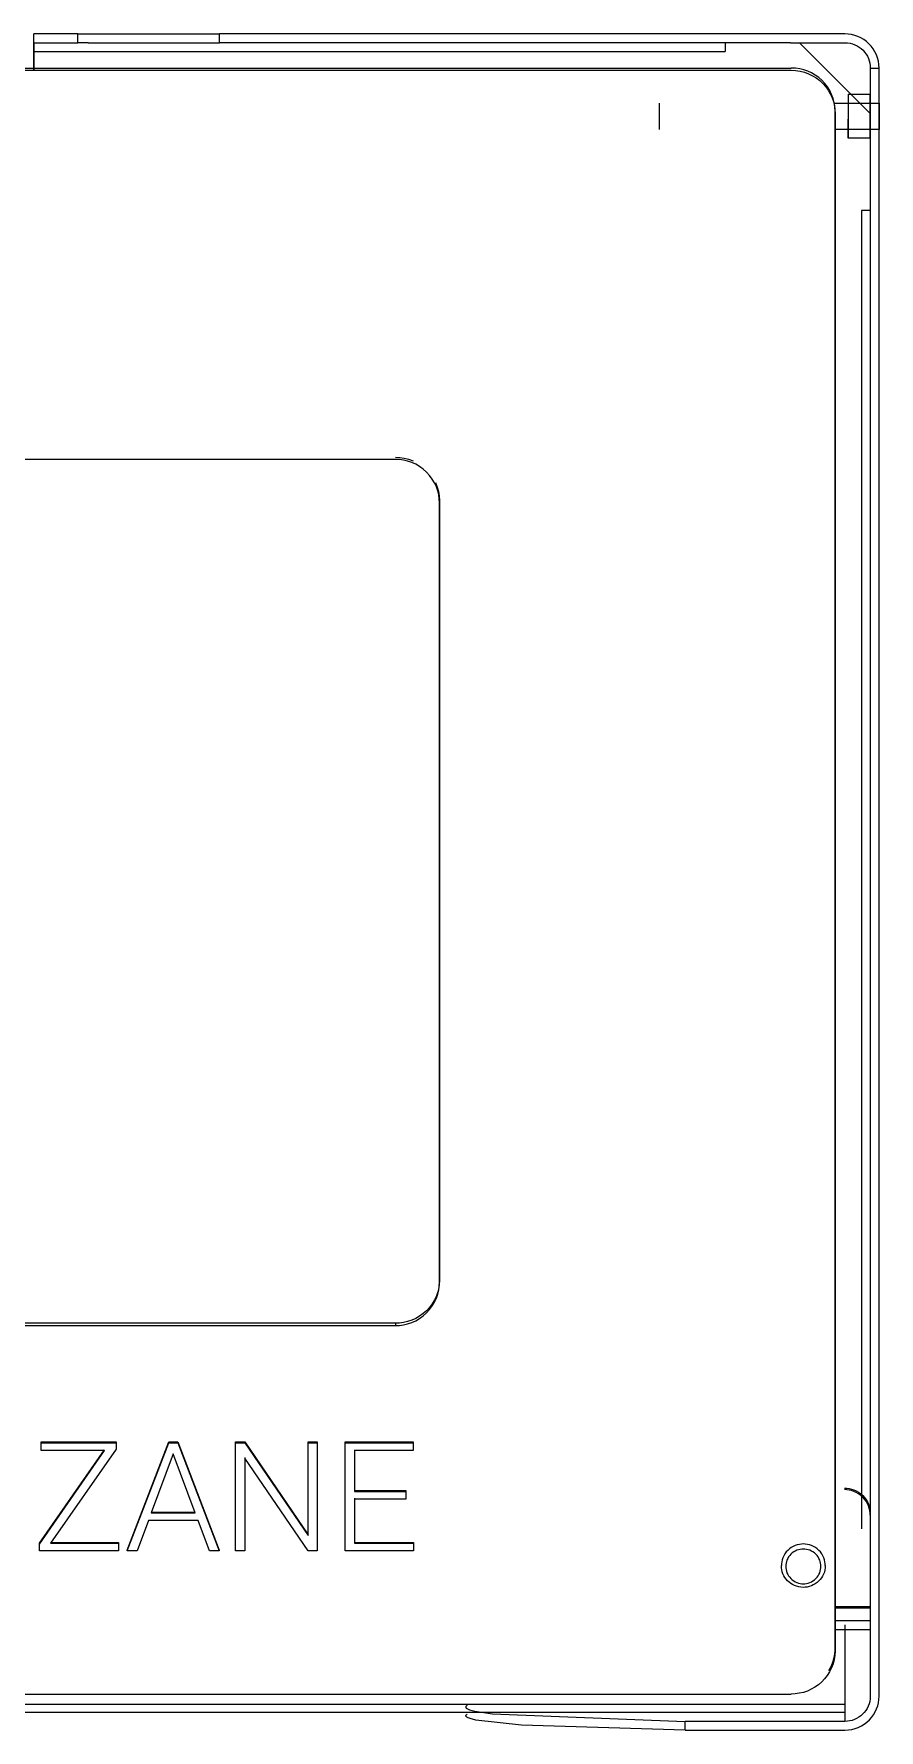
# Model space of a CAD drawing. Header units: millimetres. Extents: x 10366 to 28454, y 24552 to 29702.
# Drawn here: x 18193 to 18385.3, y 26669.4 to 27055.3 of the extents above; entities that cross this region are included whole.
import ezdxf

# ---------------------------------------------------------------- set-up
doc = ezdxf.new("R2010")
doc.units = ezdxf.units.MM
doc.header["$LTSCALE"] = 3
doc.layers.add('DomyÅ›lny', color=7, linetype='Continuous')

msp = doc.modelspace()

# ---------------------------------------------------------------- linework, layer by layer
at = {"layer": 'DomyÅ›lny'}
for p, q in [((18193.02, 27053.32), (18193.02, 27055.32)), ((18203.02, 27053.32), (18203.02, 27055.32)), ((18203.02, 27055.32), (18235.26, 27055.32)), ((18235.26, 27053.32), (18235.26, 27055.32)), ((18377.5, 27055.32), (18235.26, 27055.32)), ((18193.02, 27051.32), (18193.02, 27053.32)), ((18193.02, 27047.06), (18193.02, 27053.32)), ((18193.02, 27053.32), (18193.02, 27047.06)), ((18205.37, 27053.32), (18203.02, 27053.32)), ((18205.37, 27053.32), (18235.26, 27053.32)), ((18365.14, 27053.32), (18235.26, 27053.32)), ((18350.26, 27053.32), (18350.26, 27051.32)), ((18365.14, 27053.32), (18377.5, 27053.32)), ((18367.14, 27053.32), (18383.26, 27037.2)), ((18378.56, 27041.9), (18367.14, 27053.32)), ((18005.26, 27047.56), (18365.26, 27047.56)), ((18193.02, 27051.32), (18350.26, 27051.32)), ((18383.26, 27047.56), (18385.26, 27047.56)), ((18383.26, 27047.56), (18383.26, 26677.06)), ((18385.26, 26677.06), (18385.26, 27047.56)), ((18005.26, 27047.06), (18365.26, 27047.06)), ((18378.26, 27041.59), (18383.26, 27041.59)), ((18374.96, 27039.59), (18385.26, 27039.59)), ((18375.26, 26687.92), (18375.26, 27037.71)), ((18375.26, 27037.2), (18375.26, 26687.42)), ((18378.26, 27039.59), (18383.26, 27039.59)), ((18385.26, 27033.59), (18375.26, 27033.59)), ((18383.26, 27033.59), (18378.26, 27033.59)), ((18383.26, 27031.59), (18378.26, 27031.59)), ((18383.26, 27015.17), (18381.26, 27015.17)), ((18381.26, 27015.17), (18381.26, 26715.17)), ((18275.26, 26958.5), (18095.26, 26958.5)), ((18285.26, 26949.16), (18285.26, 26771.77)), ((18285.26, 26771.26), (18285.26, 26948.65)), ((18285.26, 26771.77), (18285.26, 26771.26)), ((18275.26, 26761.92), (18095.26, 26761.92)), ((18275.26, 26761.92), (18275.26, 26761.41)), ((18095.26, 26761.41), (18275.26, 26761.41)), ((18194.69, 26733.15), (18194.69, 26734.93)), ((18194.69, 26734.93), (18211.69, 26734.93)), ((18211.69, 26734.93), (18211.69, 26733.44)), ((18214.25, 26710.29), (18223.71, 26734.93)), ((18223.71, 26734.93), (18225.72, 26734.93)), ((18225.72, 26734.93), (18235.18, 26710.29)), ((18238.86, 26710.29), (18238.86, 26734.93)), ((18238.86, 26734.93), (18240.99, 26734.93)), ((18240.99, 26734.93), (18255.37, 26713.83)), ((18255.37, 26713.83), (18255.37, 26734.93)), ((18255.37, 26734.93), (18257.47, 26734.93)), ((18257.47, 26734.93), (18257.47, 26710.29)), ((18263.82, 26710.29), (18263.82, 26734.93)), ((18263.82, 26734.93), (18279.29, 26734.93)), ((18279.29, 26734.93), (18279.29, 26733.15)), ((18194.25, 26711.87), (18209.08, 26733.15)), ((18194.25, 26711.7), (18209.08, 26732.98)), ((18194.69, 26732.98), (18194.69, 26734.76)), ((18194.69, 26734.76), (18211.69, 26734.76)), ((18209.08, 26732.98), (18194.69, 26732.98)), ((18211.69, 26733.27), (18196.81, 26711.88)), ((18211.69, 26734.76), (18211.69, 26733.27)), ((18214.25, 26710.12), (18223.71, 26734.76)), ((18224.71, 26732.22), (18219.69, 26718.8)), ((18223.71, 26734.76), (18225.72, 26734.76)), ((18229.72, 26718.8), (18224.71, 26732.22)), ((18225.72, 26734.76), (18235.18, 26710.12)), ((18238.86, 26710.12), (18238.86, 26734.76)), ((18238.86, 26734.76), (18240.99, 26734.76)), ((18240.99, 26734.76), (18255.37, 26713.66)), ((18240.99, 26731.38), (18240.99, 26710.29)), ((18255.36, 26710.12), (18240.99, 26731.21)), ((18240.99, 26731.21), (18240.99, 26710.12)), ((18255.37, 26734.76), (18257.47, 26734.76)), ((18255.37, 26713.66), (18255.37, 26734.76)), ((18257.47, 26734.76), (18257.47, 26710.12)), ((18263.82, 26710.12), (18263.82, 26734.76)), ((18263.82, 26734.76), (18279.29, 26734.76)), ((18265.93, 26733.15), (18265.93, 26723.86)), ((18279.29, 26732.98), (18265.93, 26732.98)), ((18265.93, 26732.98), (18265.93, 26723.69)), ((18279.29, 26734.76), (18279.29, 26732.98)), ((18265.93, 26723.86), (18277.63, 26723.86)), ((18265.93, 26723.69), (18277.63, 26723.69)), ((18277.63, 26723.86), (18277.63, 26722.1)), ((18277.63, 26723.69), (18277.63, 26721.93)), ((18265.93, 26722.1), (18265.93, 26712.05)), ((18277.63, 26721.93), (18265.93, 26721.93)), ((18265.93, 26721.93), (18265.93, 26711.88)), ((18219.04, 26717.03), (18216.47, 26710.12)), ((18230.39, 26717.03), (18219.04, 26717.03)), ((18219.69, 26718.97), (18229.72, 26718.97)), ((18219.69, 26718.8), (18229.72, 26718.8)), ((18232.98, 26710.12), (18230.39, 26717.03)), ((18194.25, 26710.29), (18194.25, 26711.87)), ((18196.81, 26712.05), (18212.24, 26712.05)), ((18196.81, 26711.88), (18212.24, 26711.88)), ((18212.24, 26712.05), (18212.24, 26710.29)), ((18212.24, 26711.88), (18212.24, 26710.12)), ((18265.93, 26712.05), (18279.38, 26712.05)), ((18265.93, 26711.88), (18279.38, 26711.88)), ((18279.38, 26712.05), (18279.38, 26710.29)), ((18279.38, 26711.88), (18279.38, 26710.12)), ((18194.25, 26710.12), (18194.25, 26711.7)), ((18212.24, 26710.12), (18194.25, 26710.12)), ((18216.47, 26710.12), (18214.25, 26710.12)), ((18235.18, 26710.12), (18232.98, 26710.12)), ((18240.99, 26710.12), (18238.86, 26710.12)), ((18257.47, 26710.12), (18255.36, 26710.12)), ((18279.38, 26710.12), (18263.82, 26710.12)), ((18383.25, 26697.42), (18375.26, 26697.42)), ((18383.25, 26697.08), (18375.26, 26697.08)), ((18383.25, 26694.19), (18375.26, 26694.19)), ((18383.25, 26694.19), (18375.26, 26694.19)), ((18383.25, 26692.2), (18375.26, 26692.2)), ((18383.25, 26692.19), (18375.26, 26692.19)), ((18377.5, 26691.27), (18377.5, 26671.35)), ((18377.5, 26691.2), (18377.5, 26675.23)), ((18375.26, 26687.42), (18375.26, 26687.92)), ((18005.26, 26677.56), (18365.26, 26677.56)), ((17993.01, 26675.23), (18377.5, 26675.23)), ((18377.5, 26673.36), (17993.01, 26673.36)), ((18377.5, 26671.35), (18341.13, 26671.35)), ((18341.17, 26669.37), (18341.13, 26671.35)), ((18341.17, 26669.37), (18377.5, 26669.37))]:
    msp.add_line(p, q, dxfattribs=at)
for points in [[(18203.02, 27055.32, 0), (18193.02, 27055.32, 0)], [(18385.26, 27047.56, 0), (18385.22, 27048.33, 0), (18385.1, 27049.1, 0), (18384.91, 27049.85, 0), (18384.65, 27050.57, 0), (18384.31, 27051.26, 0), (18383.92, 27051.92, 0), (18383.46, 27052.53, 0), (18382.94, 27053.09, 0), (18382.37, 27053.59, 0), (18381.76, 27054.04, 0), (18381.11, 27054.43, 0), (18380.42, 27054.74, 0), (18379.71, 27054.99, 0), (18378.98, 27055.17, 0), (18378.24, 27055.28, 0), (18377.5, 27055.32, 0)], [(18193.02, 27053.32, 0), (18193.02, 27053.32, 0), (18193.02, 27053.32, 0), (18193.02, 27053.32, 0), (18193.02, 27053.32, 0), (18193.02, 27053.32, 0), (18193.02, 27053.32, 0), (18193.02, 27053.32, 0), (18193.02, 27053.32, 0), (18193.02, 27053.32, 0), (18193.02, 27053.32, 0), (18193.02, 27053.32, 0), (18193.02, 27053.32, 0), (18193.03, 27053.32, 0), (18193.09, 27053.32, 0), (18193.31, 27053.32, 0), (18194.25, 27053.32, 0), (18203.02, 27053.32, 0)], [(18377.5, 27053.32, 0), (18378.08, 27053.29, 0), (18378.65, 27053.2, 0), (18379.2, 27053.06, 0), (18379.74, 27052.86, 0), (18380.26, 27052.61, 0), (18380.74, 27052.32, 0), (18381.19, 27051.97, 0), (18381.61, 27051.59, 0), (18381.98, 27051.17, 0), (18382.32, 27050.71, 0), (18382.6, 27050.23, 0), (18382.83, 27049.72, 0), (18383.02, 27049.2, 0), (18383.15, 27048.66, 0), (18383.23, 27048.11, 0), (18383.26, 27047.56, 0)], [(18375.26, 27037.71, 0), (18375.2, 27038.7, 0), (18375.05, 27039.69, 0), (18374.8, 27040.64, 0), (18374.46, 27041.57, 0), (18374.02, 27042.45, 0), (18373.5, 27043.28, 0), (18372.91, 27044.05, 0), (18372.24, 27044.76, 0), (18371.52, 27045.39, 0), (18370.73, 27045.96, 0), (18369.9, 27046.44, 0), (18369.02, 27046.84, 0), (18368.13, 27047.15, 0), (18367.2, 27047.37, 0), (18366.23, 27047.51, 0), (18365.26, 27047.56, 0)], [(18365.26, 27047.06, 0), (18366.28, 27047, 0), (18367.28, 27046.85, 0), (18368.27, 27046.6, 0), (18369.21, 27046.25, 0), (18370.11, 27045.81, 0), (18370.96, 27045.3, 0), (18371.75, 27044.7, 0), (18372.47, 27044.03, 0), (18373.11, 27043.3, 0), (18373.68, 27042.51, 0), (18374.16, 27041.68, 0), (18374.56, 27040.8, 0), (18374.87, 27039.91, 0), (18375.09, 27038.98, 0), (18375.22, 27038.11, 0), (18375.26, 27037.2, 0)], [(18378.26, 27041.59, 0), (18378.26, 27041.59, 0), (18378.26, 27041.59, 0), (18378.26, 27041.59, 0), (18378.26, 27041.59, 0), (18378.26, 27041.59, 0), (18378.26, 27041.59, 0), (18378.26, 27041.59, 0), (18378.26, 27041.59, 0), (18378.26, 27041.59, 0), (18378.26, 27041.59, 0), (18378.26, 27041.58, 0), (18378.26, 27041.57, 0), (18378.26, 27041.51, 0), (18378.26, 27041.27, 0), (18378.26, 27038.69, 0), (18378.26, 27032.23, 0), (18378.26, 27031.59, 0), (18378.26, 27031.59, 0), (18378.26, 27031.59, 0), (18378.26, 27031.59, 0), (18378.26, 27031.59, 0), (18378.26, 27031.59, 0), (18378.26, 27031.59, 0), (18378.26, 27031.59, 0), (18378.26, 27031.59, 0), (18378.26, 27031.59, 0), (18378.26, 27031.59, 0), (18378.26, 27031.59, 0), (18378.26, 27031.59, 0), (18378.26, 27031.59, 0), (18378.26, 27031.59, 0), (18378.26, 27031.59, 0), (18378.26, 27031.59, 0), (18378.26, 27031.59, 0), (18378.26, 27031.61, 0), (18378.26, 27031.66, 0), (18378.26, 27031.9, 0), (18378.26, 27032.91, 0), (18378.26, 27035.9, 0)], [(18335.26, 27039.59, 0), (18335.26, 27039.59, 0), (18335.26, 27039.59, 0), (18335.26, 27039.59, 0), (18335.26, 27039.59, 0), (18335.26, 27039.59, 0), (18335.26, 27039.59, 0), (18335.26, 27039.59, 0), (18335.26, 27039.59, 0), (18335.26, 27039.59, 0), (18335.26, 27039.59, 0), (18335.26, 27039.59, 0), (18335.26, 27039.58, 0), (18335.26, 27039.57, 0), (18335.26, 27039.5, 0), (18335.26, 27039.22, 0), (18335.26, 27033.59, 0)], [(18383.26, 27039.59, 0), (18383.26, 27039.59, 0), (18383.26, 27039.59, 0), (18383.26, 27039.59, 0), (18383.26, 27039.59, 0), (18383.26, 27039.59, 0), (18383.26, 27039.59, 0), (18383.26, 27039.59, 0), (18383.26, 27039.59, 0), (18383.26, 27039.59, 0), (18383.26, 27039.59, 0), (18383.26, 27039.59, 0), (18383.26, 27039.58, 0), (18383.26, 27039.57, 0), (18383.26, 27039.5, 0), (18383.26, 27039.22, 0), (18383.26, 27033.59, 0)], [(18275.26, 26959.01, 0), (18276.23, 26958.96, 0), (18277.24, 26958.82, 0), (18278.25, 26958.56, 0), (18279.26, 26958.19, 0)], [(18285.26, 26948.65, 0), (18285.22, 26949.53, 0), (18285.09, 26950.44, 0), (18284.87, 26951.36, 0), (18284.55, 26952.28, 0), (18284.14, 26953.17, 0), (18283.63, 26954.04, 0), (18283.02, 26954.86, 0), (18282.33, 26955.62, 0), (18281.56, 26956.3, 0), (18280.73, 26956.9, 0), (18279.85, 26957.4, 0), (18278.94, 26957.81, 0), (18278.01, 26958.12, 0), (18277.08, 26958.34, 0), (18276.15, 26958.46, 0), (18275.26, 26958.5, 0)], [(18284.36, 26953.24, 0), (18284.76, 26952.22, 0), (18285.04, 26951.18, 0), (18285.2, 26950.16, 0), (18285.26, 26949.16, 0)], [(18285.26, 26771.77, 0), (18285.22, 26770.88, 0), (18285.09, 26769.98, 0), (18284.87, 26769.06, 0), (18284.55, 26768.14, 0), (18284.14, 26767.24, 0), (18283.63, 26766.38, 0), (18283.02, 26765.56, 0), (18282.33, 26764.8, 0), (18281.56, 26764.12, 0), (18280.73, 26763.52, 0), (18279.85, 26763.02, 0), (18278.94, 26762.61, 0), (18278.01, 26762.3, 0), (18277.08, 26762.08, 0), (18276.15, 26761.96, 0), (18275.26, 26761.92, 0)], [(18275.26, 26761.41, 0), (18276.15, 26761.45, 0), (18277.08, 26761.57, 0), (18278.01, 26761.79, 0), (18278.94, 26762.1, 0), (18279.85, 26762.51, 0), (18280.73, 26763.01, 0), (18281.56, 26763.61, 0), (18282.33, 26764.29, 0), (18283.02, 26765.05, 0), (18283.63, 26765.87, 0), (18284.14, 26766.73, 0), (18284.55, 26767.63, 0), (18284.87, 26768.55, 0), (18285.09, 26769.47, 0), (18285.22, 26770.38, 0), (18285.26, 26771.26, 0)], [(18377.36, 26724.42, 0), (18377.89, 26724.4, 0), (18378.44, 26724.32, 0), (18378.98, 26724.2, 0), (18379.53, 26724.01, 0), (18380.07, 26723.77, 0), (18380.59, 26723.47, 0), (18381.08, 26723.12, 0), (18381.53, 26722.72, 0), (18381.94, 26722.27, 0), (18382.29, 26721.79, 0), (18382.6, 26721.28, 0), (18382.84, 26720.75, 0), (18383.03, 26720.21, 0), (18383.15, 26719.67, 0), (18383.23, 26719.14, 0), (18383.25, 26718.61, 0)], [(18383.25, 26718.28, 0), (18383.23, 26718.8, 0), (18383.15, 26719.33, 0), (18383.03, 26719.87, 0), (18382.84, 26720.41, 0), (18382.6, 26720.94, 0), (18382.29, 26721.45, 0), (18381.94, 26721.93, 0), (18381.53, 26722.38, 0), (18381.08, 26722.78, 0), (18380.59, 26723.13, 0), (18380.07, 26723.43, 0), (18379.53, 26723.67, 0), (18378.98, 26723.86, 0), (18378.44, 26723.98, 0), (18377.89, 26724.06, 0), (18377.36, 26724.08, 0)], [(18373.03, 26706.78, 0), (18373.01, 26707.22, 0), (18372.95, 26707.68, 0), (18372.84, 26708.14, 0), (18372.68, 26708.59, 0), (18372.47, 26709.04, 0), (18372.22, 26709.48, 0), (18371.91, 26709.89, 0), (18371.57, 26710.26, 0), (18371.18, 26710.61, 0), (18370.77, 26710.9, 0), (18370.33, 26711.16, 0), (18369.87, 26711.36, 0), (18369.41, 26711.52, 0), (18368.94, 26711.62, 0), (18368.48, 26711.69, 0), (18368.03, 26711.71, 0), (18367.58, 26711.69, 0), (18367.12, 26711.62, 0), (18366.65, 26711.52, 0), (18366.19, 26711.36, 0), (18365.73, 26711.16, 0), (18365.29, 26710.9, 0), (18364.88, 26710.61, 0), (18364.5, 26710.26, 0), (18364.15, 26709.89, 0), (18363.85, 26709.48, 0), (18363.59, 26709.04, 0), (18363.38, 26708.59, 0), (18363.22, 26708.14, 0), (18363.11, 26707.68, 0), (18363.05, 26707.22, 0), (18363.03, 26706.78, 0)], [(18373.03, 26706.78, 0), (18373.01, 26706.28, 0), (18372.93, 26705.8, 0), (18372.81, 26705.32, 0), (18372.64, 26704.85, 0), (18372.42, 26704.41, 0), (18372.16, 26703.99, 0), (18371.85, 26703.6, 0), (18371.51, 26703.24, 0), (18371.14, 26702.91, 0), (18370.74, 26702.62, 0), (18370.3, 26702.38, 0), (18369.85, 26702.18, 0), (18369.39, 26702.02, 0), (18368.92, 26701.92, 0), (18368.44, 26701.85, 0), (18367.96, 26701.84, 0), (18367.46, 26701.87, 0), (18366.97, 26701.95, 0), (18366.49, 26702.08, 0), (18366.03, 26702.25, 0), (18365.59, 26702.47, 0), (18365.17, 26702.72, 0), (18364.8, 26703.01, 0), (18364.45, 26703.33, 0), (18364.13, 26703.69, 0), (18363.84, 26704.08, 0), (18363.6, 26704.49, 0), (18363.4, 26704.92, 0), (18363.24, 26705.37, 0), (18363.12, 26705.83, 0), (18363.05, 26706.31, 0), (18363.03, 26706.78, 0)], [(18377.5, 26693.32, 0), (18377.5, 26693.3, 0), (18377.5, 26693.19, 0), (18377.5, 26692.77, 0), (18377.5, 26691.2, 0)], [(18375.26, 26687.42, 0), (18375.2, 26686.41, 0), (18375.05, 26685.42, 0), (18374.79, 26684.46, 0), (18374.44, 26683.53, 0), (18374, 26682.64, 0), (18373.48, 26681.81, 0), (18372.87, 26681.03, 0), (18372.2, 26680.32, 0), (18371.46, 26679.69, 0), (18370.66, 26679.13, 0), (18369.82, 26678.65, 0), (18368.94, 26678.25, 0), (18368.03, 26677.95, 0), (18367.09, 26677.73, 0), (18366.18, 26677.6, 0), (18365.26, 26677.56, 0)], [(18373.86, 26682.9, 0), (18374.41, 26683.96, 0), (18374.83, 26685.06, 0), (18375.1, 26686.21, 0), (18375.24, 26687.32, 0)], [(18377.5, 26669.37, 0), (18378.28, 26669.41, 0), (18379.06, 26669.52, 0), (18379.82, 26669.72, 0), (18380.54, 26669.98, 0), (18381.24, 26670.32, 0), (18381.89, 26670.72, 0), (18382.5, 26671.18, 0), (18383.06, 26671.7, 0), (18383.56, 26672.26, 0), (18384, 26672.86, 0), (18384.38, 26673.51, 0), (18384.69, 26674.18, 0), (18384.94, 26674.87, 0), (18385.11, 26675.58, 0), (18385.22, 26676.31, 0), (18385.26, 26677.06, 0)], [(18383.26, 26677.06, 0), (18383.22, 26676.48, 0), (18383.13, 26675.9, 0), (18382.99, 26675.35, 0), (18382.79, 26674.81, 0), (18382.54, 26674.29, 0), (18382.24, 26673.81, 0), (18381.89, 26673.36, 0), (18381.5, 26672.96, 0), (18381.08, 26672.59, 0), (18380.63, 26672.27, 0), (18380.15, 26671.99, 0), (18379.65, 26671.76, 0), (18379.12, 26671.58, 0), (18378.6, 26671.45, 0), (18378.06, 26671.38, 0), (18377.5, 26671.35, 0)], [(18291.54, 26674.96, 0), (18291.41, 26674.88, 0), (18291.36, 26674.83, 0), (18291.32, 26674.79, 0), (18291.28, 26674.75, 0), (18291.25, 26674.7, 0), (18291.24, 26674.66, 0), (18291.23, 26674.64, 0), (18291.23, 26674.62, 0), (18291.23, 26674.59, 0), (18291.23, 26674.57, 0), (18291.23, 26674.55, 0), (18291.24, 26674.53, 0), (18291.24, 26674.51, 0), (18291.27, 26674.46, 0), (18291.3, 26674.42, 0), (18291.33, 26674.38, 0), (18291.38, 26674.34, 0), (18291.51, 26674.25, 0), (18291.66, 26674.17, 0), (18292.08, 26674, 0), (18293.32, 26673.66, 0), (18297.32, 26673.04, 0), (18341.13, 26671.35, 0)], [(18377.5, 26675.23, 0), (18377.5, 26673.84, 0), (18377.5, 26673.46, 0), (18377.5, 26673.38, 0), (18377.5, 26673.36, 0), (18377.5, 26673.36, 0), (18377.5, 26673.36, 0), (18377.5, 26673.36, 0), (18377.5, 26673.36, 0), (18377.5, 26673.36, 0), (18377.5, 26673.36, 0), (18377.5, 26673.36, 0), (18377.5, 26673.36, 0), (18377.5, 26673.36, 0), (18377.5, 26673.36, 0), (18377.5, 26673.36, 0), (18377.5, 26673.36, 0), (18377.5, 26673.36, 0), (18377.5, 26673.36, 0), (18377.5, 26673.36, 0), (18377.5, 26673.36, 0), (18377.5, 26673.36, 0), (18377.5, 26673.37, 0)], [(18341.17, 26669.37, 0), (18303.89, 26670.45, 0), (18293.56, 26671.64, 0), (18292.25, 26671.97, 0), (18291.81, 26672.13, 0), (18291.63, 26672.22, 0), (18291.49, 26672.3, 0), (18291.38, 26672.39, 0), (18291.34, 26672.43, 0), (18291.31, 26672.47, 0), (18291.29, 26672.51, 0), (18291.28, 26672.53, 0), (18291.27, 26672.56, 0), (18291.27, 26672.58, 0), (18291.26, 26672.6, 0), (18291.26, 26672.62, 0), (18291.26, 26672.64, 0), (18291.27, 26672.66, 0), (18291.27, 26672.68, 0), (18291.29, 26672.72, 0), (18291.32, 26672.77, 0), (18291.35, 26672.81, 0), (18291.4, 26672.85, 0), (18291.45, 26672.89, 0), (18291.58, 26672.98, 0)]]:
    msp.add_polyline3d(points, dxfattribs=at)
for points in [[(18383.26, 27041.59, 0), (18383.26, 27041.59, 0), (18383.26, 27041.59, 0), (18383.26, 27041.59, 0), (18383.26, 27041.59, 0), (18383.26, 27041.59, 0), (18383.26, 27041.59, 0), (18383.26, 27041.59, 0), (18383.26, 27041.59, 0), (18383.26, 27041.59, 0), (18383.26, 27041.59, 0), (18383.26, 27041.58, 0), (18383.26, 27041.55, 0), (18383.26, 27041.44, 0), (18383.26, 27040.97, 0), (18383.26, 27032.34, 0), (18383.26, 27031.61, 0), (18383.26, 27031.59, 0), (18383.26, 27031.59, 0), (18383.26, 27031.59, 0), (18383.26, 27031.59, 0), (18383.26, 27031.59, 0), (18383.26, 27031.59, 0), (18383.26, 27031.59, 0), (18383.26, 27031.59, 0), (18383.26, 27031.59, 0), (18383.26, 27031.59, 0), (18383.26, 27031.59, 0), (18383.26, 27031.59, 0), (18383.26, 27031.59, 0), (18383.26, 27031.59, 0), (18383.26, 27031.59, 0), (18383.26, 27031.59, 0), (18383.26, 27031.6, 0), (18383.26, 27031.62, 0), (18383.26, 27031.73, 0), (18383.26, 27032.2, 0)], [(18385.26, 27039.59, 0), (18385.26, 27039.59, 0), (18385.26, 27039.59, 0), (18385.26, 27039.59, 0), (18385.26, 27039.59, 0), (18385.26, 27039.59, 0), (18385.26, 27039.59, 0), (18385.26, 27039.59, 0), (18385.26, 27039.59, 0), (18385.26, 27039.59, 0), (18385.26, 27039.59, 0), (18385.26, 27039.58, 0), (18385.26, 27039.57, 0), (18385.26, 27039.5, 0), (18385.26, 27039.22, 0), (18385.26, 27034.04, 0), (18385.26, 27033.6, 0), (18385.26, 27033.59, 0), (18385.26, 27033.59, 0), (18385.26, 27033.59, 0), (18385.26, 27033.59, 0), (18385.26, 27033.59, 0), (18385.26, 27033.59, 0), (18385.26, 27033.59, 0), (18385.26, 27033.59, 0), (18385.26, 27033.59, 0), (18385.26, 27033.59, 0), (18385.26, 27033.59, 0), (18385.26, 27033.59, 0), (18385.26, 27033.59, 0), (18385.26, 27033.59, 0), (18385.26, 27033.59, 0), (18385.26, 27033.59, 0), (18385.26, 27033.59, 0), (18385.26, 27033.61, 0), (18385.26, 27033.68, 0), (18385.26, 27033.96, 0)], [(18372.03, 26706.61, 0), (18372.01, 26706.96, 0), (18371.96, 26707.33, 0), (18371.88, 26707.69, 0), (18371.75, 26708.06, 0), (18371.58, 26708.42, 0), (18371.38, 26708.77, 0), (18371.14, 26709.09, 0), (18370.86, 26709.4, 0), (18370.55, 26709.67, 0), (18370.22, 26709.91, 0), (18369.87, 26710.11, 0), (18369.5, 26710.28, 0), (18369.13, 26710.4, 0), (18368.76, 26710.49, 0), (18368.39, 26710.54, 0), (18368.03, 26710.55, 0), (18367.67, 26710.54, 0), (18367.3, 26710.49, 0), (18366.93, 26710.4, 0), (18366.56, 26710.28, 0), (18366.19, 26710.11, 0), (18365.84, 26709.91, 0), (18365.51, 26709.67, 0), (18365.2, 26709.4, 0), (18364.93, 26709.09, 0), (18364.68, 26708.77, 0), (18364.48, 26708.42, 0), (18364.31, 26708.06, 0), (18364.18, 26707.69, 0), (18364.1, 26707.33, 0), (18364.05, 26706.96, 0), (18364.03, 26706.61, 0), (18364.05, 26706.26, 0), (18364.1, 26705.89, 0), (18364.18, 26705.53, 0), (18364.31, 26705.16, 0), (18364.48, 26704.8, 0), (18364.68, 26704.45, 0), (18364.93, 26704.13, 0), (18365.2, 26703.82, 0), (18365.51, 26703.55, 0), (18365.84, 26703.31, 0), (18366.19, 26703.11, 0), (18366.56, 26702.94, 0), (18366.93, 26702.82, 0), (18367.3, 26702.73, 0), (18367.67, 26702.68, 0), (18368.03, 26702.67, 0), (18368.39, 26702.68, 0), (18368.76, 26702.73, 0), (18369.13, 26702.82, 0), (18369.5, 26702.94, 0), (18369.87, 26703.11, 0), (18370.22, 26703.31, 0), (18370.55, 26703.55, 0), (18370.86, 26703.82, 0), (18371.14, 26704.13, 0), (18371.38, 26704.45, 0), (18371.58, 26704.8, 0), (18371.75, 26705.16, 0), (18371.88, 26705.53, 0), (18371.96, 26705.89, 0), (18372.01, 26706.26, 0)]]:
    msp.add_polyline3d(points, close=True, dxfattribs=at)

doc.saveas('drawing.dxf')
